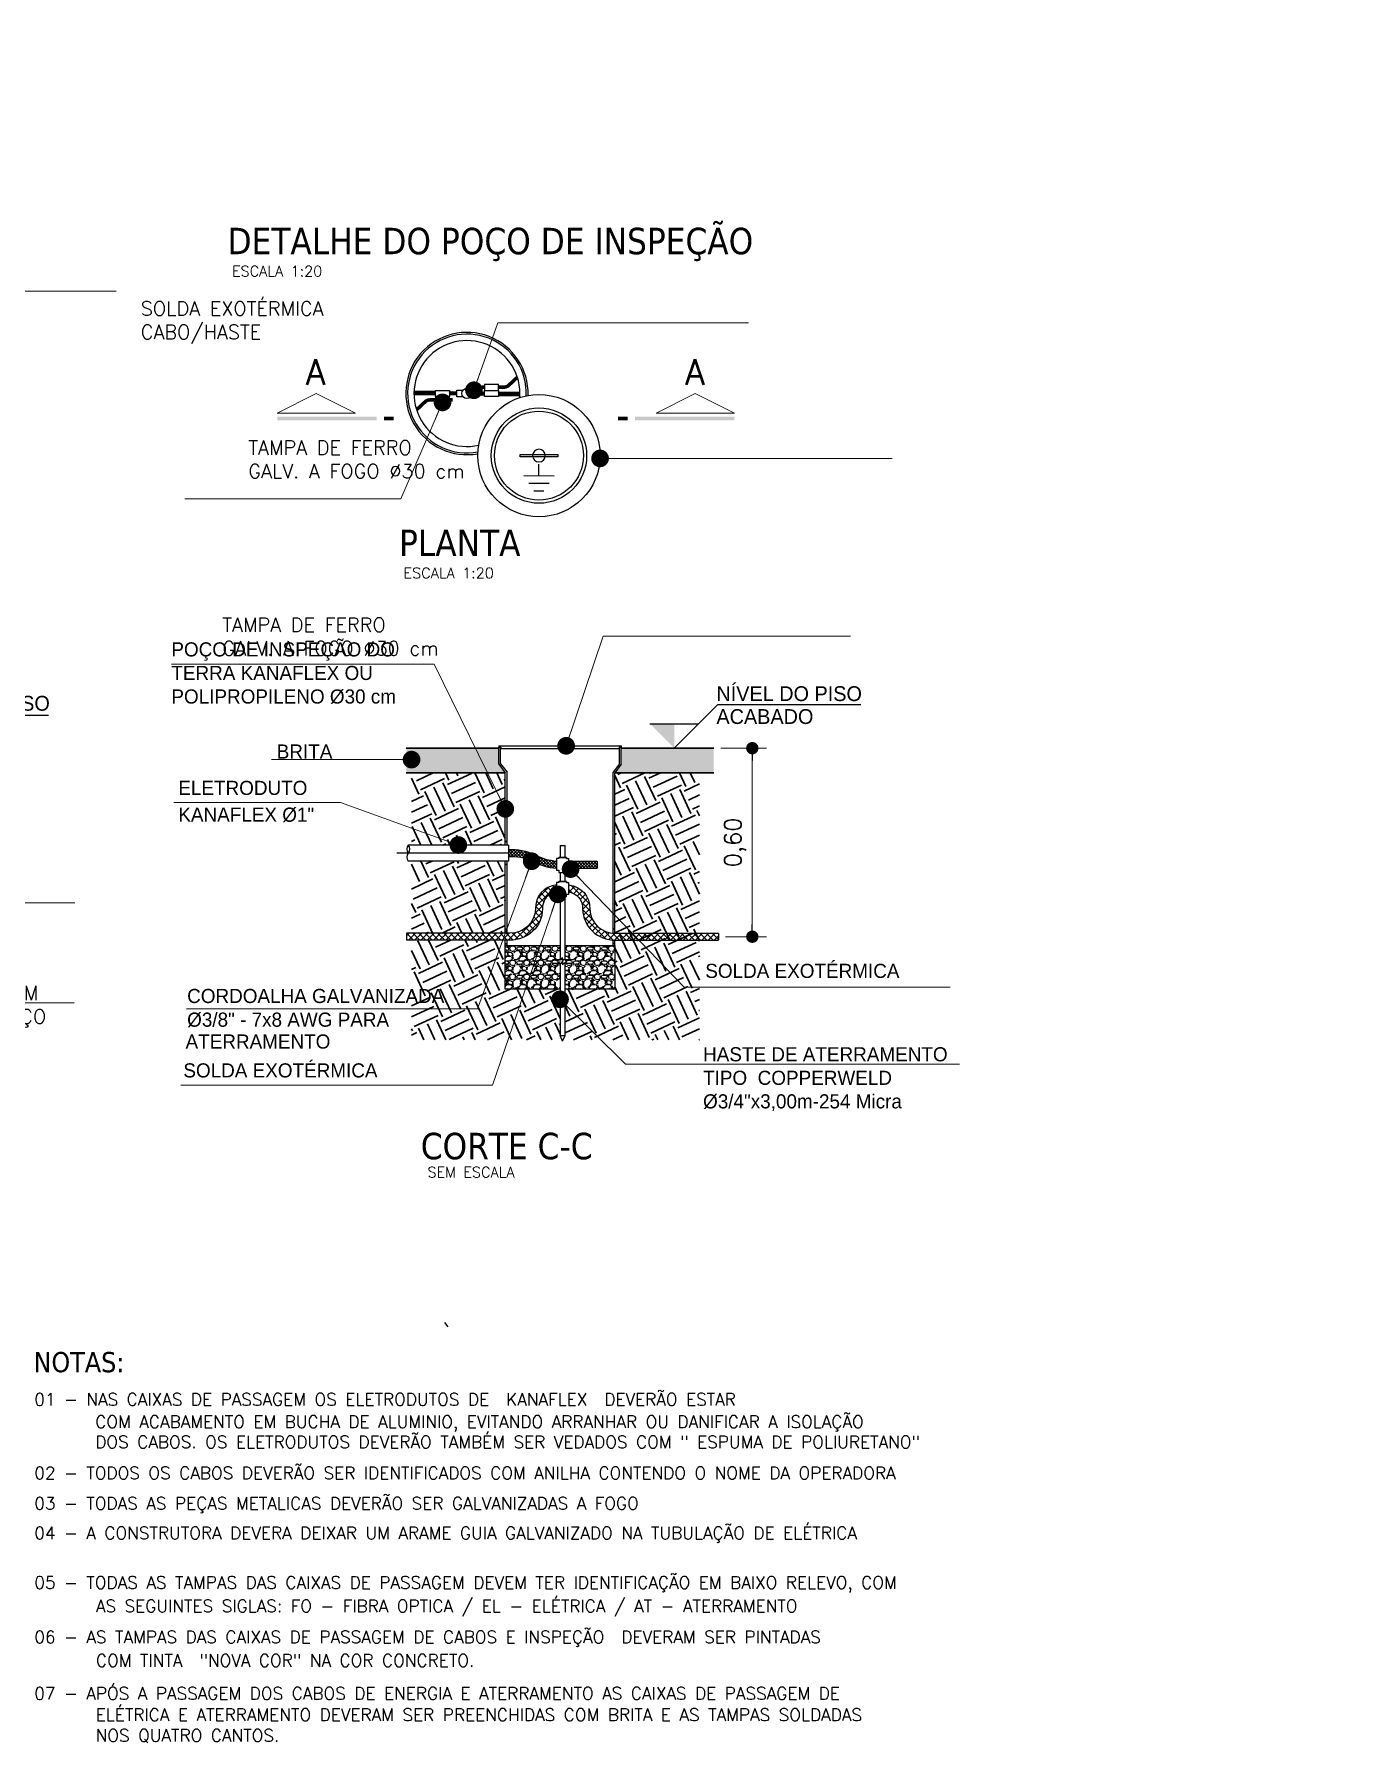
# Model space of a CAD drawing. Header units: inches. Extents: x -7660 to 802, y -193 to 3.
# Drawn here: x 583 to 598.65, y -150.35 to -129.88 of the extents above; entities that cross this region are included whole.
import ezdxf
from ezdxf.enums import TextEntityAlignment as Align

# ---------------------------------------------------------------- set-up
doc = ezdxf.new("R2010")
doc.units = ezdxf.units.IN
doc.header["$MEASUREMENT"] = 0
doc.linetypes.add('DASHDOT', pattern=[1, 0.5, -0.25, 0, -0.25])
for name, color, linetype in [('0-PENA01', 1, 'Continuous'), ('0-PENA06', 6, 'Continuous'), ('_A INSTALAR', 10, 'Continuous'), ('_NEXTEL-TEXTOS', 8, 'Continuous'), ('Aterramento', 104, 'Continuous'), ('Civil_Titulo', 7, 'Continuous'), ('COTAS', 8, 'Continuous'), ('CSS A INSTALAR', 86, 'DASHDOT'), ('CSS-PENA-03_INSTALAR', 2, 'Continuous'), ('CSS-PENA-08_INSTALAR', 8, 'Continuous'), ('indicação', 7, 'Continuous'), ('NOTAS', 3, 'Continuous'), ('TEXTO', 7, 'Continuous')]:
    doc.layers.add(name, color=color, linetype=linetype)
doc.layers.add('existente', color=8, linetype='Continuous', lineweight=0)
doc.styles.add('KBBR', font='KBBR.SHX')
doc.styles.add('ROMANS', font='romans.shx', dxfattribs={"height": 10})
doc.styles.add('ROMANSPAR', font='romans.shx')
doc.styles.get("Standard").update_dxf_attribs({"font": 'arial.ttf'})
doc.styles.add('tahoma', font='tahoma.ttf')
doc.dimstyles.new('1-100$7', dxfattribs={"dimscale": 100, "dimtxt": 1.5, "dimasz": 2, "dimexe": 1, "dimexo": 1, "dimgap": 0.75, "dimtad": 1, "dimlfac": 0.001, "dimzin": 1, "dimdsep": 46, "dimtxsty": 'ROMANS', "dimblk": 'OBLIQUE', "dimcen": 0, "dimdle": 1, "dimclre": 9, "dimadec": 0, "dimazin": 0, "dimtfac": 1, "dimtix": 1, "dimtmove": 0, "dimatfit": 2, "dimldrblk": 'OBLIQUE', "dimfxl": 1, "dimarcsym": 0})
doc.dimstyles.new('STANDARD$0', dxfattribs={"dimtxt": 0.15, "dimasz": 0.25, "dimexe": 0.2, "dimexo": 0.4, "dimgap": 0.08, "dimtad": 1, "dimdsep": 46, "dimtxsty": 'ROMANS', "dimblk": 'OBLIQUE', "dimcen": 2.5, "dimclrd": 1, "dimclre": 1, "dimclrt": 2, "dimadec": 0, "dimazin": 0, "dimtfac": 1, "dimtmove": 2, "dimatfit": 3, "dimldrblk": 'OBLIQUE', "dimfxl": 1, "dimtolj": 1, "dimtzin": 0, "dimarcsym": 0})
doc.dimstyles.new('VERMELHA', dxfattribs={"dimtxt": 0.15, "dimasz": 0.09, "dimexe": 0.18, "dimexo": 0.18, "dimgap": 0.18, "dimtad": 1, "dimdec": 3, "dimzin": 1, "dimdsep": 46, "dimtxsty": 'Standard', "dimblk1": 'DOT', "dimblk2": 'DOT', "dimsah": 1, "dimcen": 2.5, "dimclrd": 1, "dimclre": 1, "dimclrt": 256, "dimadec": 0, "dimazin": 0, "dimtfac": 1, "dimtdec": 3, "dimtmove": 0, "dimatfit": 3, "dimldrblk": 'DOT', "dimfxl": 1, "dimtolj": 1, "dimtzin": 1, "dimarcsym": 0})
pattern_1 = [(45, (-40706.95747698601, -20862.22114845421), (-0.001767766952966369, 0.001767766952966369), [])]

# ---------------------------------------------------------------- blocks, each defined once
blk = doc.blocks.new('_Dot')
at = {"layer": '0-PENA01', "color": 0, "lineweight": -2}
blk.add_line((-0.5, 0), (-1, 0), dxfattribs=at)
at = {"layer": '0-PENA01', "color": 0, "const_width": 0.5}
blk.add_lwpolyline([(-0.25, 0, 1), (0.25, 0, 1)], format="xyb", close=True, dxfattribs=at)
blk = doc.blocks.new('DOT')
at = {"layer": 'COTAS', "color": 0, "linetype": 'ByBlock'}
blk.add_line((-0.5, 0), (-1, 0), dxfattribs=at)
at = {"layer": 'COTAS', "color": 0, "linetype": 'ByBlock', "const_width": 0.5}
blk.add_lwpolyline([(-0.25, 0, 1), (0.25, 0, 1)], format="xyb", close=True, dxfattribs=at)
blk = doc.blocks.new('*D190')
at = {"layer": 'existente', "color": 8, "lineweight": -2, "transparency": 16777216}
for p, q in [((1.766818937092031, 2.401550789469185), (1.895954425751408, 2.401550789469185)), ((1.855954425751408, 2.366550789469184), (1.855954425751408, 1.90271394148309)), ((1.780410252529256, 1.86771394148309), (1.895954425751408, 1.86771394148309))]:
    blk.add_line(p, q, dxfattribs=at)
at = {"layer": 'existente', "color": 8, "lineweight": -2, "transparency": 16777216, "xscale": 0.035, "yscale": 0.035, "zscale": 0.035}
for p, rotation in [((1.855954425751408, 2.401550789469185), 90), ((1.855954425751408, 1.86771394148309), 270)]:
    blk.add_blockref('DOT', p, dxfattribs=dict(at, rotation=rotation))
at = {"layer": 'existente', "color": 7, "transparency": 16777216, "insert": (1.807978235275218, 2.134632365476136), "char_height": 0.047, "attachment_point": 5, "rotation": 90, "style": 'ROMANS'}
blk.add_mtext('\\A1;0,60', dxfattribs=at)
blk = doc.blocks.new('A$C45A11E41')
for p, q in [((0.004450922009709757, -6.308781369923963), (0.001927073004480917, -2.731455150846159)), ((4.774219217295467, -6.3054162394983), (-4.76531736850302, -6.312146500946255)), ((3.185979015826888, -8.691422096497263), (-3.173712038995291, -8.695908937457716)), ((1.597738816737547, -11.07742795348167), (-1.582106709480286, -11.07967137337255))]:
    blk.add_line(p, q)
blk.add_lwpolyline([(-5.961929938792309, -0.4016871047060704), (5.962490792277094, -0.3932742774486542), (5.961929936405795, 0.4016871046987944), (-5.962490794663609, 0.3932742774486542)], close=True)
blk.add_circle((0, 0), 1.987403950095177)
blk = doc.blocks.new('caixasddeps')
at = {"linetype": 'ByBlock'}
h = blk.add_hatch(dxfattribs=at)
h.set_pattern_fill('GRAVEL', color=8, scale=0.04)
h.set_pattern_definition([(228.012787504, (-40736.89573190457, -20862.42958394883), (-0.3200000000000025, -0.3600000000000002), [0.005381439999999999, -0.532763521882948]), (184.969740728, (-40736.89933190457, -20862.43358394883), (0.479999999999999, 0.0400000000000014), [0.00923472, -0.9142369904491998]), (132.510447078, (-40736.90853190456, -20862.43438394883), (0.4000000000000047, -0.4399999999999946), [0.006511520000000001, -0.644641303843988]), (267.273689006, (-40736.92413190457, -20862.44438394883), (0.04000000000000097, 0.8000000000000007), [0.008409519999999941, -0.8325423216651563]), (292.833654178, (-40736.92453190457, -20862.45278394883), (-0.1999999999999995, 0.4800000000000011), [0.008246199999999941, -0.8163749251235283]), (357.273689006, (-40736.92133190457, -20862.46038394883), (-0.8000000000000007, 0.04000000000000102), [0.008409519999999941, -0.8325423216651563]), (37.6942404667, (-40736.91293190457, -20862.46078394883), (-0.5199999999999999, -0.399999999999999), [0.01112116, -1.10099394195664]), (72.2553283749, (-40736.90413190456, -20862.45398394883), (0.2800000000000011, 0.8800000000000001), [0.01049951999999994, -1.039452859872528]), (121.429565615, (-40736.90093190457, -20862.44398394883), (-0.3200000000000008, 0.5199999999999995), [0.008438, -0.8353629243891599]), (175.236358309, (-40736.90533190456, -20862.43678394883), (0.4399999999999994, -0.04000000000000152), [0.009633280000000001, -0.472030503151692]), (222.397437798, (-40736.91493190457, -20862.43598394883), (-0.4799999999999985, -0.4399999999999989), [0.01245792, -1.233335000191796]), (138.814074834, (-40736.88453190456, -20862.44478394883), (-0.2800000000000013, 0.24), [0.00425203999999997, -0.4209537925093861]), (171.46923439, (-40736.88773190456, -20862.44198394883), (0.5199999999999999, -0.07999999999999981), [0.00808948, -0.80086045664628]), (225, (-40736.89573190457, -20862.44078394883), (-4.440892098500626e-18, -0.03999999999999732), [0.00565684, -0.050911702494924]), (203.198590514, (-40736.89853190457, -20862.43598394883), (0.1999999999999996, 0.07999999999999902), [0.00304632, -0.301584604234556]), (291.801409486, (-40736.90133190456, -20862.43718394883), (-0.03999999999998736, 0.1200000000000041), [0.004308119999999999, -0.21109847228538]), (30.96375653209999, (-40736.89973190457, -20862.44118394883), (0.1200000000000021, 0.07999999999999918), [0.00699716, -0.2262409157938119]), (161.565051177, (-40736.89373190457, -20862.43758394883), (0.08000000000000046, -0.03999999999999907), [0.005059639999999971, -0.1214314664067355]), (16.389540334, (-40736.92453190457, -20862.43718394883), (0.3999999999999986, 0.1200000000000018), [0.007088, -0.701713805866776]), (70.3461759419, (-40736.91773190456, -20862.43518394883), (-0.1600000000000488, -0.4400000000001358), [0.00594644, -0.58869630989276]), (293.198590514, (-40736.89373190457, -20862.42958394883), (-0.07999999999999882, 0.1999999999999997), [0.0060926, -0.298538324234556]), (343.610459666, (-40736.89133190457, -20862.43518394883), (-0.3999999999999986, 0.1200000000000017), [0.00708799999999997, -0.7017138058667561]), (339.44395478, (-40736.92453190457, -20862.46198394883), (-0.2000000000000015, 0.08000000000000097), [0.006835199999999971, -0.3349249498126981]), (294.775140569, (-40736.91813190457, -20862.46438394883), (-0.2000000000000002, 0.4400000000000001), [0.00572712, -0.56698572253104]), (66.8014094864, (-40736.89333190457, -20862.46958394883), (0.07999999999999925, 0.1999999999999988), [0.0060926, -0.298538324234556]), (17.3540246363, (-40736.89093190456, -20862.46398394883), (-0.5199999999999991, -0.1599999999999985), [0.00670524, -0.6638169445696]), (69.44395478040002, (-40736.91293190457, -20862.46958394883), (-0.08000000000000028, -0.1999999999999982), [0.003417599999999985, -0.3383425498126981]), (101.309932474, (-40736.89573190457, -20862.46958394883), (-0.03999999999999855, 0.1600000000000005), [0.0020396, -0.201921180543712]), (165.963756532, (-40736.89613190456, -20862.46758394883), (0.1199999999999983, -0.04000000000000006), [0.0082462, -0.156678025024708]), (186.009005957, (-40736.90413190456, -20862.46558394883), (0.4000000000000019, 0.03999999999999933), [0.007642, -0.7565569269817121]), (303.690067526, (-40736.89973190457, -20862.44478394883), (-0.03999999999999949, 0.07999999999999943), [0.00576887999999997, -0.1384531710185591]), (353.157226587, (-40736.89653190457, -20862.44958394883), (0.6800000000000006, -0.08000000000000211), [0.01007176, -0.9971025049611321]), (60.9453959009, (-40736.88653190457, -20862.45078394883), (-0.159999999999999, -0.2799999999999991), [0.00411824, -0.40770696563948]), (90, (-40736.88453190456, -20862.44718394883), (-0.03999999999999999, 0.04), [0.0024, -0.0376]), (120.256437164, (-40736.90493190457, -20862.46438394883), (0.1600000000000004, -0.2800000000000003), [0.00555696, -0.550140799577992]), (48.01278750420001, (-40736.90773190457, -20862.45958394883), (0.32, 0.359999999999999), [0.01076288, -0.5273820818829479]), (0, (-40736.90053190457, -20862.45158394883), (0.04, 0.04), [0.0104, -0.0296]), (325.3048464690001, (-40736.89013190457, -20862.45158394883), (0.4000000000000056, -0.279999999999993), [0.00632455999999997, -0.6261309720336762]), (254.054604099, (-40736.88493190457, -20862.45518394883), (-0.04000000000000151, -0.1600000000000002), [0.005824080000000001, -0.28538031557122]), (207.645975364, (-40736.88653190457, -20862.46078394883), (-0.759999999999998, -0.4000000000000019), [0.0094826, -0.9387789672903759]), (175.42607874, (-40736.89493190456, -20862.46518394883), (-0.5199999999999981, 0.04000000000000006), [0.01003196, -0.993162936318756])])
h.paths.add_polyline_path([(1.484689689619699, 2.401550789469184), (1.484689689619699, 2.356042213952605), (1.466518920598901, 2.332193254758749), (1.74681893709203, 2.331550789469475), (1.74681893709203, 2.401550789469184)])
h.paths.add_polyline_path([(0.8762189041081001, 2.401550789469184), (1.138348151580431, 2.401550789469184), (1.138348151580431, 2.356042213952605), (1.156518920601229, 2.332193254766025), (0.8762189041081001, 2.331550789469475)])
at = {"linetype": 'ByBlock', "lineweight": 30}
h = blk.add_hatch(dxfattribs=at)
h.set_pattern_fill('EARTH', color=8, scale=0.3, angle=25)
h.set_pattern_definition([(25.00000000000001, (-43087.00211486456, -9433.234577692609), (0.03627671439719628, 0.0996694536583012), [0.075, -0.075]), (25.00000000000001, (-43087.01400100318, -9433.209087786097), (0.03627671439719628, 0.0996694536583012), [0.075, -0.075]), (25.00000000000001, (-43087.02588714178, -9433.183597879588), (0.03627671439719628, 0.0996694536583012), [0.075, -0.075]), (115, (-43087.02135255248, -9433.17113919788), (-0.0996694536583012, 0.03627671439719628), [0.075, -0.075]), (115, (-43086.99586264598, -9433.15925305927), (-0.0996694536583012, 0.03627671439719628), [0.075, -0.075]), (115, (-43086.97037273947, -9433.147366920657), (-0.0996694536583012, 0.03627671439719628), [0.075, -0.075])])
h.paths.add_polyline_path([(1.706001643899071, 2.331550789469475), (1.466518920598901, 2.331550789469475), (1.466518920598901, 1.877918980706454), (1.706001643899071, 1.877918980706454)])
h.paths.add_polyline_path([(1.311518920607341, 1.719553982442449), (1.156518920593953, 1.719553982442449), (1.156518920593953, 1.842369732574298), (1.156518920593953, 1.857918980702379), (0.8906556622459902, 1.857918980702379), (0.8906556622459902, 1.575675426644011), (1.316935600741999, 1.575675426644011), (1.311518920607341, 1.587816951043351)])
h.paths.add_polyline_path([(1.156518920593953, 2.081930039134022), (0.8906556622459902, 2.081930039134022), (0.8906556622459902, 1.877918980706454), (1.156518920593953, 1.877918980706454)])
h.paths.add_polyline_path([(1.156518920601229, 2.331550789469475), (0.8906556622459902, 2.331550789469475), (0.8906556622459902, 2.1272766629736), (1.156518920608505, 2.1272766629736)])
h.paths.add_polyline_path([(0.2403654487934546, 1.584203925023758), (1.084174972595065, 1.584203925023758), (1.084174972595065, 1.675632496455364), (0.2403654487934546, 1.675632496455364)], flags=9)
h.paths.add_polyline_path([(0.2456035440263804, 1.669878560413053), (1.065603544033365, 1.669878560413053), (1.065603544033365, 1.729878560410725), (0.2456035440263804, 1.729878560410725)], flags=9)
edge = h.paths.add_edge_path()
edge.add_line((1.466518920606177, 1.877894764085795), (1.466518920598901, 1.719553982442449))
edge.add_line((1.466518920598901, 1.719553982442449), (1.325918920600088, 1.719553982442449))
edge.add_line((1.325918920600088, 1.719553982442449), (1.325918920600088, 1.587816951050627))
edge.add_line((1.325918920600088, 1.587816951043351), (1.320502240458154, 1.575675426640373))
edge.add_line((1.320502240458154, 1.575675426644011), (1.706001643899071, 1.575675426644011))
edge.add_line((1.706001643899071, 1.575675426644011), (1.706001643899071, 1.877918980706454))
edge.add_line((1.706001643899071, 1.877918980706454), (1.467971503909212, 1.877918980706454))
edge.add_arc((1.466066643224622, 1.948600872314273), 0.07070755473074618, 270.3664921229672, 271.5437343888152, ccw=False)
at = {"linetype": 'ByBlock'}
h = blk.add_hatch(dxfattribs=at)
h.set_pattern_fill('GRAVEL', color=8, scale=0.04)
h.set_pattern_definition([(228.012787504, (-40737.89944382812, -20862.4175976521), (-0.3200000000000025, -0.3600000000000002), [0.005381439999999999, -0.532763521882948]), (184.969740728, (-40737.90304382812, -20862.4215976521), (0.479999999999999, 0.0400000000000014), [0.00923472, -0.9142369904491998]), (132.510447078, (-40737.91224382811, -20862.42239765211), (0.4000000000000047, -0.4399999999999946), [0.006511520000000001, -0.644641303843988]), (267.273689006, (-40737.92784382812, -20862.4323976521), (0.04000000000000097, 0.8000000000000007), [0.00840951999999993, -0.8325423216651556]), (292.833654178, (-40737.92824382812, -20862.4407976521), (-0.1999999999999995, 0.4800000000000011), [0.008246199999999931, -0.8163749251235276]), (357.273689006, (-40737.92504382812, -20862.4483976521), (-0.8000000000000007, 0.04000000000000102), [0.00840951999999993, -0.8325423216651556]), (37.6942404667, (-40737.91664382812, -20862.4487976521), (-0.5199999999999999, -0.399999999999999), [0.01112116, -1.10099394195664]), (72.2553283749, (-40737.90784382811, -20862.44199765211), (0.2800000000000011, 0.8800000000000001), [0.01049951999999993, -1.039452859872527]), (121.429565615, (-40737.90464382811, -20862.4319976521), (-0.3200000000000008, 0.5199999999999995), [0.008438, -0.8353629243891599]), (175.236358309, (-40737.90904382811, -20862.4247976521), (0.4399999999999994, -0.04000000000000152), [0.009633280000000001, -0.472030503151692]), (222.397437798, (-40737.91864382812, -20862.4239976521), (-0.4799999999999985, -0.4399999999999989), [0.01245792, -1.233335000191796]), (138.814074834, (-40737.88824382811, -20862.43279765211), (-0.2800000000000013, 0.24), [0.004252039999999965, -0.4209537925093857]), (171.46923439, (-40737.89144382811, -20862.4299976521), (0.5199999999999999, -0.07999999999999981), [0.00808948, -0.80086045664628]), (225, (-40737.89944382812, -20862.4287976521), (-4.440892098500626e-18, -0.03999999999999732), [0.00565684, -0.050911702494924]), (203.198590514, (-40737.90224382812, -20862.4239976521), (0.1999999999999996, 0.07999999999999902), [0.00304632, -0.301584604234556]), (291.801409486, (-40737.90504382811, -20862.4251976521), (-0.03999999999998736, 0.1200000000000041), [0.004308119999999999, -0.21109847228538]), (30.96375653209999, (-40737.90344382812, -20862.4291976521), (0.1200000000000021, 0.07999999999999918), [0.00699716, -0.2262409157938119]), (161.565051177, (-40737.89744382811, -20862.42559765211), (0.08000000000000046, -0.03999999999999907), [0.005059639999999966, -0.1214314664067354]), (16.389540334, (-40737.92824382812, -20862.4251976521), (0.3999999999999986, 0.1200000000000018), [0.007088, -0.701713805866776]), (70.3461759419, (-40737.92144382811, -20862.4231976521), (-0.1600000000000488, -0.4400000000001358), [0.00594644, -0.58869630989276]), (293.198590514, (-40737.89744382811, -20862.4175976521), (-0.07999999999999882, 0.1999999999999997), [0.0060926, -0.298538324234556]), (343.610459666, (-40737.89504382812, -20862.4231976521), (-0.3999999999999986, 0.1200000000000017), [0.007087999999999965, -0.7017138058667555]), (339.44395478, (-40737.92824382812, -20862.4499976521), (-0.2000000000000015, 0.08000000000000097), [0.006835199999999966, -0.3349249498126978]), (294.775140569, (-40737.92184382812, -20862.4523976521), (-0.2000000000000002, 0.4400000000000001), [0.00572712, -0.56698572253104]), (66.8014094864, (-40737.89704382812, -20862.4575976521), (0.07999999999999925, 0.1999999999999988), [0.0060926, -0.298538324234556]), (17.3540246363, (-40737.89464382811, -20862.4519976521), (-0.5199999999999991, -0.1599999999999985), [0.00670524, -0.6638169445696]), (69.44395478040002, (-40737.91664382812, -20862.4575976521), (-0.08000000000000028, -0.1999999999999982), [0.003417599999999983, -0.3383425498126978]), (101.309932474, (-40737.89944382812, -20862.4575976521), (-0.03999999999999855, 0.1600000000000005), [0.0020396, -0.201921180543712]), (165.963756532, (-40737.89984382811, -20862.4555976521), (0.1199999999999983, -0.04000000000000006), [0.0082462, -0.156678025024708]), (186.009005957, (-40737.90784382811, -20862.4535976521), (0.4000000000000019, 0.03999999999999933), [0.007642, -0.7565569269817121]), (303.690067526, (-40737.90344382812, -20862.43279765211), (-0.03999999999999949, 0.07999999999999943), [0.005768879999999965, -0.1384531710185589]), (353.157226587, (-40737.90024382812, -20862.4375976521), (0.6800000000000006, -0.08000000000000211), [0.01007176, -0.9971025049611321]), (60.9453959009, (-40737.89024382811, -20862.4387976521), (-0.159999999999999, -0.2799999999999991), [0.00411824, -0.40770696563948]), (90, (-40737.88824382811, -20862.4351976521), (-0.03999999999999999, 0.04), [0.0024, -0.0376]), (120.256437164, (-40737.90864382812, -20862.4523976521), (0.1600000000000004, -0.2800000000000003), [0.00555696, -0.550140799577992]), (48.01278750420001, (-40737.91144382812, -20862.4475976521), (0.32, 0.359999999999999), [0.01076288, -0.5273820818829479]), (0, (-40737.90424382812, -20862.4395976521), (0.04, 0.04), [0.0104, -0.0296]), (325.3048464690001, (-40737.89384382812, -20862.4395976521), (0.4000000000000056, -0.279999999999993), [0.006324559999999965, -0.6261309720336755]), (254.054604099, (-40737.88864382812, -20862.4431976521), (-0.04000000000000151, -0.1600000000000002), [0.005824080000000001, -0.28538031557122]), (207.645975364, (-40737.89024382811, -20862.4487976521), (-0.759999999999998, -0.4000000000000019), [0.0094826, -0.9387789672903759]), (175.42607874, (-40737.89864382811, -20862.4531976521), (-0.5199999999999981, 0.04000000000000006), [0.01003196, -0.993162936318756])])
h.paths.add_polyline_path([(1.311518920614617, 1.719553982442449), (1.311518920607341, 1.842002803354262), (1.156518920586677, 1.842002803354262), (1.156518920593953, 1.719553982442449)])
h.paths.add_polyline_path([(1.325918920607364, 1.842002803354262), (1.325918920600088, 1.719553982442449), (1.466518920591625, 1.719553982442449), (1.466518920606177, 1.842002803354262)])
at = {"layer": '_A INSTALAR', "linetype": 'ByBlock'}
h = blk.add_hatch(dxfattribs=at)
h.set_pattern_fill('ANSI31', color=119, scale=0.02)
h.set_pattern_definition(pattern_1)
h.paths.add_polyline_path([(0.9982615202607121, 3.402201436914766), (1.019319574974361, 3.402186580195121), (1.019325810586452, 3.411025003060786), (0.9982615202607121, 3.411547437088302)])
h.paths.add_polyline_path([(0.8979871306073619, 3.40227218174914), (0.958983089090907, 3.402229148337938), (0.958983089090907, 3.412245666735544), (0.898072912787029, 3.412288639625331, 0.01669936428876378)])
h = blk.add_hatch(dxfattribs=at)
h.set_pattern_fill('ANSI31', color=119, scale=0.02)
h.set_pattern_definition(pattern_1)
h.paths.add_polyline_path([(1.097620253640343, 3.40044567404766), (1.097620253640343, 3.409791674221196), (1.076562198926695, 3.409806530940841), (1.076555963314604, 3.400968108075176)])
h.paths.add_polyline_path([(1.197808861114027, 3.399704471510631, 0.01669936428876378), (1.197894643293694, 3.409720929386822), (1.136898684810149, 3.409763962798024), (1.136898684810149, 3.399747444393142)])
at = {"layer": '_A INSTALAR', "ltscale": 2, "true_color": 0x136734}
h = blk.add_hatch(dxfattribs=at)
h.set_pattern_fill('ANSI37', color=116, scale=0.05)
h.set_pattern_definition([(45, (-43087.00211486456, -9433.234577692609), (-0.004419417382415922, 0.004419417382415923), []), (135, (-43087.00211486456, -9433.234577692609), (-0.004419417382415923, -0.004419417382415922), [])])
edge = h.paths.add_edge_path()
edge.add_line((1.301915540447226, 2.061999288216612), (1.301915540447226, 2.072529827342805))
edge.add_line((1.301915540447226, 2.072529827342805), (1.301915540447226, 2.08204782316534))
edge.add_arc((1.313868012453895, 2.243776620754943), 0.1621698663686501, 243.03980421896648, 265.77327308344087, ccw=False)
edge.add_arc((1.174712726999132, 1.9701993121962), 0.1447645520853921, 63.0398042141689, 93.73923214521115)
edge.add_line((1.165271820464113, 2.114655689085339), (1.165271820464113, 2.094606155824295))
edge.add_arc((1.174712727006408, 1.9701993121962), 0.1247645520885055, 63.039804216798814, 94.33970738944379, ccw=False)
edge.add_arc((1.313868012453895, 2.243776620689459), 0.1821698663019613, 243.039804208822, 266.2380248744819)
h.paths.add_polyline_path([(1.416487106325803, 2.061675105436734), (1.416487106325803, 2.081675105433533), (1.335522300767479, 2.081675105433533), (1.335522300767479, 2.072529827342805), (1.335522300767479, 2.061675105436734)])
h = blk.add_hatch(dxfattribs=at)
h.set_pattern_fill('ANSI37', color=116, scale=0.1)
h.set_pattern_definition([(45, (-43087.00211486456, -9433.234577692609), (-0.008838834764831844, 0.008838834764831846), []), (135, (-43087.00211486456, -9433.234577692609), (-0.008838834764831846, -0.008838834764831844), [])])
h.paths.add_polyline_path([(1.301915540447226, 1.994256747228064), (1.301915540447226, 2.014338285367558, 0.4088472347763172), (1.242031374145881, 1.946012861193594, -0.411385121066016), (1.169466337305494, 1.877918980706454), (0.8770275886854506, 1.877918980706454), (0.8770275886854506, 1.857918980702379), (1.169213648681762, 1.857918980702379, 0.4139305954198578), (1.26205096263584, 1.946355706608301, -0.404209543650291)])
h.paths.add_polyline_path([(1.395406467068824, 1.946012861193594, 0.4088472347763172), (1.335522300767479, 2.014338285367558), (1.335522300767479, 1.994256747228064, -0.4042095436502882), (1.375386878578865, 1.946355706608301, 0.4139305954198564), (1.468224192532944, 1.857918980702379), (1.760410252529255, 1.857918980702379), (1.760410252529255, 1.877918980706454), (1.467971503909212, 1.877918980706454, -0.4113851210660158)])
at = {"color": 1, "linetype": 'ByBlock'}
blk.add_line((0.9036452202126384, 3.365023874870531), (0.9071207011584193, 3.354327655095403), dxfattribs=at)
at = {"color": 6, "linetype": 'ByBlock', "lineweight": 30}
for p, q in [((1.138348151580431, 2.401550789469184), (0.8762189041081001, 2.401550789469184)), ((1.484689689619699, 2.401550789469184), (1.74681893709203, 2.401550789469184)), ((1.156518920601229, 2.331550789469475), (0.8762189041081001, 2.331550789469475)), ((1.466518920598901, 2.331550789469475), (1.74681893709203, 2.331550789469475))]:
    blk.add_line(p, q, dxfattribs=at)
at = {"color": 1, "ltscale": 0.8}
for p, q in [((1.138348151580431, 2.40830452431328), (1.138348151573155, 2.404603351056721)), ((1.138348151580431, 2.40830452431328), (1.484689689619699, 2.40830452431328)), ((1.138348151580431, 2.356042213952605), (1.138348151580431, 2.404603351056721)), ((1.138348151580431, 2.404603351056721), (1.143348151570535, 2.404603351056721)), ((1.138348151573155, 2.404603351056721), (1.143844974780222, 2.404603351056721)), ((1.143348151577811, 2.357729960556753), (1.143348151570535, 2.404603351056721)), ((1.143844974780222, 2.404603351056721), (1.143844974787498, 2.400402974028111)), ((1.143844974780222, 2.400402974035387), (1.479192866405356, 2.400402974035387)), ((1.484689689626975, 2.404603351056721), (1.479192866419908, 2.404603351056721)), ((1.479192866419908, 2.404603351056721), (1.479192866412632, 2.400402974028111)), ((1.484689689619699, 2.404603351056721), (1.479689689629595, 2.404603351056721)), ((1.479689689622319, 2.357729960556753), (1.479689689629595, 2.404603351056721)), ((1.484689689619699, 2.40830452431328), (1.484689689626975, 2.404603351056721)), ((1.484689689619699, 2.356042213952605), (1.484689689619699, 2.404603351056721)), ((1.138348151580431, 2.356042213952605), (1.156518920601229, 2.332193254758749)), ((1.143348151577811, 2.357729960556753), (1.161518920591334, 2.333881001450209)), ((1.156518920608505, 2.1272766629736), (1.156518920601229, 2.332193254758749)), ((1.16151892059861, 2.1272766629736), (1.161518920591334, 2.333881001450209)), ((1.479689689622319, 2.357729960556753), (1.461518920739763, 2.333881001617556)), ((1.461518920608796, 1.87803971788162), (1.461518920739763, 2.333881001617556)), ((1.484689689619699, 2.356042213952605), (1.466518920598901, 2.332193254758749)), ((1.466518920598901, 1.877894764085795), (1.466518920598901, 2.332193254758749)), ((1.466518920598901, 1.877894764085795), (1.466518920598901, 2.332193254758749)), ((1.156518920593953, 1.877918980706454), (1.156518920593953, 2.081930039134022)), ((1.156518920593953, 1.877918980706454), (1.156518920593953, 2.081930039134022)), ((1.161518920584058, 1.877918980706454), (1.16151892052585, 2.081930039134022)), ((1.156518920593953, 1.842369732574298), (1.156518920593953, 1.857918980702379)), ((1.156518920593953, 1.842369732574298), (1.156518920593953, 1.855380490011157)), ((1.161518920605886, 1.842369732574298), (1.161518920591334, 1.857918980702379)), ((1.461518920586968, 1.843012197863573), (1.46151892060152, 1.858007391838328)), ((1.466518920598901, 1.843012197863573), (1.466518920598901, 1.857894445140118))]:
    blk.add_line(p, q, dxfattribs=at)
at = {"color": 4}
for p, q in [((1.311518920607341, 1.587816951043351), (1.325918920600088, 1.587816951043351)), ((1.318718920600077, 1.571678103373415), (1.311518920607341, 1.587816951043351)), ((1.318718920600077, 1.571678103373415), (1.325918920600088, 1.587816951043351))]:
    blk.add_line(p, q, dxfattribs=at)
at = {"color": 4, "ltscale": 0.8}
blk.add_line((0.9944347820710391, 0.7626798172641429), (0.9857045149401529, 0.7749482863073354), dxfattribs=at)
at = {"color": 4}
for points in [[(1.311518920607341, 1.981709312840394), (1.311518920607341, 1.803529680979409)], [(1.325918920600088, 1.803529680979409), (1.325918920600088, 1.981709312840394)], [(1.311518920607341, 1.792759980871779), (1.311518920607341, 1.587816951043351)], [(1.325918920600088, 1.587816951043351), (1.325918920600088, 1.792759980871779)]]:
    blk.add_lwpolyline(points, dxfattribs=at)
at = {"color": 4, "ltscale": 0.8}
blk.add_circle((1.047940886950528, 3.405996555567981), 0.01430930844068527, dxfattribs=at)
at = {"color": 1, "ltscale": 0.8}
for radius in [0.1731707690196345, 0.135, 0.126]:
    blk.add_circle((1.251846925042628, 3.230140231757105), radius, dxfattribs=at)
for radius, start, end in [(0.1731707690196345, 358.1963655311792, 280.2521663869687), (0.1681707690295298, 357.8057446704432, 280.6427872481456), (0.1500000000087311, 355.6286655232549, 282.8198663946434)]:
    blk.add_arc((1.047940886950528, 3.405996555567981), radius, start, end, dxfattribs=at)
at = {"layer": '0-PENA06', "color": 1, "linetype": 'ByBlock', "lineweight": 30}
for p, q in [((1.156518920593953, 2.137297060933633), (1.16151892059861, 2.137297060933633)), ((1.156518920593953, 2.071909641166712), (1.16151892059861, 2.071909641166712)), ((1.156518920593953, 1.888905794698076), (1.16151892059861, 1.888905794698076)), ((1.466518920598901, 1.88954825998735), (1.461518920594244, 1.88954825998735)), ((1.156518920593953, 1.847564571322437), (1.16151892059861, 1.847564571322437)), ((1.466518920598901, 1.848207036618987), (1.461518920594244, 1.848207036618987))]:
    blk.add_line(p, q, dxfattribs=at)
at = {"layer": '_A INSTALAR', "color": 7, "linetype": 'ByBlock'}
for p, q in [((1.634862339553365, 2.401550789469184), (1.758359659419511, 2.525048109320778)), ((1.758359659426787, 2.525048109328054), (2.163017112623493, 2.525048109328054)), ((-0.73347261393792, 2.494958519120701), (-0.1365678408765234, 2.494958519120701)), ((1.56611233955482, 2.470300789467728), (1.703612339559186, 2.470300789467728))]:
    blk.add_line(p, q, dxfattribs=at)
at = {"layer": '_A INSTALAR', "color": 8, "ltscale": 2}
blk.add_line((1.165271820464113, 2.104632767044677), (0.8496079542965163, 2.104632767044677), dxfattribs=at)
at = {"layer": '_A INSTALAR', "ltscale": 2}
for p, q in [((1.156518920593953, 1.842369732574298), (1.311518920607341, 1.842369732574298)), ((1.325918920600088, 1.842369732574298), (1.466518920606177, 1.842369732574298))]:
    blk.add_line(p, q, dxfattribs=at)
at = {"layer": '_A INSTALAR', "color": 7, "linetype": 'ByBlock'}
for points in [[(0.9982615202607121, 3.397628643706412), (0.958983089090907, 3.397628643706412), (0.958983089090907, 3.414432023859263), (0.9982615202607121, 3.414432023859263)], [(0.9982615202607121, 3.397628643706412), (0.958983089090907, 3.397628643706412), (0.958983089090907, 3.380825263546285), (0.9982615202607121, 3.380825263546285)], [(1.097620253640343, 3.41436446742955), (1.136898684810149, 3.41436446742955), (1.136898684810149, 3.431167847582401), (1.097620253640343, 3.431167847582401)], [(1.097620253640343, 3.41436446742955), (1.136898684810149, 3.41436446742955), (1.136898684810149, 3.397561087269423), (1.097620253640343, 3.397561087269423)]]:
    blk.add_lwpolyline(points, close=True, dxfattribs=at)
at = {"layer": '_A INSTALAR', "color": 8, "ltscale": 2}
for points in [[(1.311518920607341, 1.719553982442449), (1.156518920593953, 1.719553982442449), (1.156518920593953, 1.842369732574298), (1.311518920607341, 1.842369732574298)], [(1.325918920600088, 1.842369732574298), (1.466518920598901, 1.842369732574298), (1.466518920598901, 1.719553982442449), (1.325918920600088, 1.719553982442449)]]:
    blk.add_lwpolyline(points, dxfattribs=at)
at = {"layer": '_A INSTALAR', "color": 7, "linetype": 'ByBlock'}
blk.add_solid([(1.56611233955482, 2.470300789467728), (1.634862339553365, 2.401550789469184), (1.634862339553365, 2.470300789467728)], dxfattribs=at)
at = {"layer": 'Aterramento', "color": 4}
blk.add_line((1.311518920607341, 2.125983861278655), (1.325918920600088, 2.125983861278655), dxfattribs=at)
for points in [[(1.311518920607341, 2.125983861278655), (1.311518920607341, 2.092201309413213)], [(1.325918920600088, 2.092201309413213), (1.325918920600088, 2.125983861278655)], [(1.311518920607341, 2.049934144884901), (1.311518920607341, 2.023976477368706)], [(1.325918920600088, 2.023976477368706), (1.325918920600088, 2.049934144884901)]]:
    blk.add_lwpolyline(points, dxfattribs=at)
at = {"layer": 'CSS A INSTALAR', "linetype": 'ByBlock', "ltscale": 0.5}
for p, q in [((0.958983089090907, 3.402229148337938), (0.8979871306073619, 3.40227218174914)), ((0.898072912787029, 3.412288639625331), (0.958983089090907, 3.412245666735544)), ((0.9982615202607121, 3.411547437088302), (1.019325810608279, 3.411025003060786)), ((1.019319574988913, 3.402186580195121), (0.9982615202607121, 3.402201436914766)), ((1.097620253640343, 3.40044567404766), (1.076555963292776, 3.400968108075176)), ((1.076562198912143, 3.409806530940841), (1.097620253640343, 3.409791674221196)), ((1.136898684810149, 3.409763962798024), (1.197894643293694, 3.409720929386822)), ((1.197808861114027, 3.399704471510631), (1.136898684810149, 3.399747444393142)), ((1.416487106325803, 2.081675105433533), (1.416487106325803, 2.061675105436734)), ((0.8770275886854506, 1.877918980706454), (0.8770275886854506, 1.857918980702379)), ((1.760410252529255, 1.876926057524543), (1.760410252529255, 1.859034692050045))]:
    blk.add_line(p, q, dxfattribs=at)
at = {"layer": 'CSS A INSTALAR', "linetype": 'ByBlock', "ltscale": 0.5, "const_width": 0.01}
for points in [[(1.136898684810149, 3.424133248936414), (1.152897404426767, 3.424133248936414, 0.1906393184749406), (1.166581542791391, 3.429547490228288), (1.190666087735735, 3.452143246267951)], [(0.958983089090907, 3.387859862199548), (0.9429843694742885, 3.387859862199548, 0.1906393184749406), (0.9293002311096643, 3.382445620907674), (0.9052156861653202, 3.359849864868011)]]:
    blk.add_lwpolyline(points, format="xyb", dxfattribs=at)
for points in [[(1.007852798276872, 3.387859862199548), (0.9982615202607121, 3.387859862199548)], [(1.088028975624184, 3.424133248936414), (1.097620253640343, 3.424133248936414)]]:
    blk.add_lwpolyline(points, dxfattribs=at)
at = {"layer": 'CSS A INSTALAR', "linetype": 'ByBlock', "ltscale": 0.5}
for points in [[(1.164571272260218, 2.114608198473434, -0.1359932874858231), (1.24034483392461, 2.099231099291501, 0.09952008896466609), (1.301915540447226, 2.08204782316534, 0.08904506897333313)], [(1.165271820464113, 2.094606155824295, -0.1374270765640287), (1.231277406026493, 2.081404665234004, 0.1015684518575357), (1.301915540447226, 2.061999288216612, 0.09040635008183628)], [(1.301915540447226, 2.014338285367558, 0.4088472347763167), (1.242031374145881, 1.946012861193594, -0.4113851210660156), (1.169466337305494, 1.877918980706454), (0.8770275886854506, 1.877918980706454)], [(1.302800557925366, 1.994344235081371, 0.4099895665757688), (1.26205096263584, 1.946355706608301, -0.4139305954198584), (1.169213648681762, 1.857918980702379), (0.8770275886854506, 1.857918980702379)], [(1.334637283289339, 1.994344235081371, -0.4099895665757688), (1.375386878578865, 1.946355706608301, 0.4139305954198584), (1.468224192532944, 1.857918980702379), (1.760410252529255, 1.857918980702379)], [(1.335522300767479, 2.014338285367558, -0.4088472347763167), (1.395406467068824, 1.946012861193594, 0.4113851210660156), (1.467971503909212, 1.877918980706454), (1.760410252529255, 1.877918980706454)]]:
    blk.add_lwpolyline(points, format="xyb", dxfattribs=at)
for points in [[(1.335522300767479, 2.081675105433533), (1.416487106325803, 2.081675105433533)], [(1.335522300767479, 2.061675105436734), (1.416487106325803, 2.061675105436734)]]:
    blk.add_lwpolyline(points, dxfattribs=at)
at = {"layer": 'CSS-PENA-03_INSTALAR', "color": 7, "ltscale": 0.8}
for p, q in [((1.01931571518071, 3.39671569818529), (1.019328839211084, 3.415317794522707)), ((1.03706019467063, 3.396703179230826), (1.01931571518071, 3.39671569818529)), ((1.019328839211084, 3.415317794522707), (1.037073318701005, 3.41530527557552)), ((1.058808455192775, 3.396687835560442), (1.076552934697247, 3.396675316613255)), ((1.076566058698518, 3.415277412950672), (1.058821579215873, 3.415289931905136)), ((1.076552934697247, 3.396675316613255), (1.076566058698518, 3.415277412950672))]:
    blk.add_line(p, q, dxfattribs=at)
for points in [[(1.307908790840884, 2.089212576061982), (1.301915540447226, 2.089212576061982), (1.301915540447226, 2.055847078623628), (1.307908790840884, 2.055847078623628)], [(1.329529050366546, 2.089212576061982), (1.329529050366546, 2.092201309413213), (1.307908790840884, 2.092201309413213), (1.307908790840884, 2.089212576061982)], [(1.307908790833608, 2.089212576061982), (1.307908790833608, 2.092201309413213), (1.32952905035927, 2.092201309413213), (1.32952905035927, 2.089212576061982)], [(1.329529050366546, 2.089212576061982), (1.335522300767479, 2.089212576061982), (1.335522300767479, 2.055847078623628), (1.329529050366546, 2.055847078623628)], [(1.307908790840884, 2.055847078623628), (1.307908790840884, 2.049934144884901), (1.329529050366546, 2.049934144884901), (1.329529050366546, 2.055847078623628)], [(1.307908790840884, 2.020987744017475), (1.301915540447226, 2.020987744017475), (1.301915540447226, 1.987622246579122), (1.307908790840884, 1.987622246579122)], [(1.329529050366546, 2.020987744017475), (1.329529050366546, 2.023976477368706), (1.307908790840884, 2.023976477368706), (1.307908790840884, 2.020987744017475)], [(1.307908790833608, 2.020987744017475), (1.307908790833608, 2.023976477368706), (1.32952905035927, 2.023976477368706), (1.32952905035927, 2.020987744017475)], [(1.307908790840884, 1.987622246579122), (1.307908790840884, 1.981709312840394), (1.329529050366546, 1.981709312840394), (1.329529050366546, 1.987622246579122)], [(1.329529050366546, 2.020987744017475), (1.335522300767479, 2.020987744017475), (1.335522300767479, 1.987622246579122), (1.329529050366546, 1.987622246579122)]]:
    blk.add_lwpolyline(points, dxfattribs=at)
at = {"layer": 'CSS-PENA-08_INSTALAR', "color": 5}
for p, q in [((1.165271820464113, 2.1272766629736), (0.8818061540659983, 2.1272766629736)), ((1.165271820464113, 2.081930039134022), (0.8818061540659983, 2.081930039134022)), ((1.165271820464113, 2.1272766629736), (1.165271820464113, 2.081930039134022))]:
    blk.add_line(p, q, dxfattribs=at)
at = {"layer": 'CSS-PENA-08_INSTALAR'}
for points in [[(1.290605275687994, 1.803529680979409), (1.315826183483296, 1.803529680979409), (1.317818920608261, 1.808330253810709), (1.319618920606445, 1.798729108148109), (1.32161165773141, 1.803529680979409), (1.345032565521251, 1.803529680979409)], [(1.290605275687994, 1.792759980871779), (1.315826183483296, 1.792759980871779), (1.317818920608261, 1.797560553703079), (1.319618920606445, 1.787959408040479), (1.32161165773141, 1.792759980871779), (1.345032565521251, 1.792759980871779)]]:
    blk.add_lwpolyline(points, dxfattribs=at)
at = {"layer": 'CSS-PENA-08_INSTALAR', "color": 5}
for centre, start, end in [((0.8946661176669295, 2.115940007013705), 138.6023240764652, 221.3976759418491), ((0.8946661176669295, 2.093266695086641), 138.6023240581509, 221.3976759235348), ((0.868946190479619, 2.115940007013705), 318.6023240581509, 41.39767592353483)]:
    blk.add_arc(centre, 0.01714346616252482, start, end, dxfattribs=at)
at = {"layer": 'existente', "color": 4, "linetype": 'ByBlock', "elevation": 0.1236170833434259}
for points in [[(0.5106260237662354, 3.350269710444991), (0.6213771958064171, 3.405645296505099), (0.7321283679266344, 3.350269710532302), (0.5106260237662354, 3.350269710444991)], [(1.805344761669403, 3.350269710444991), (1.694593589629221, 3.405645296505099), (1.583842417509004, 3.350269710532302), (1.805344761669403, 3.350269710444991)]]:
    blk.add_lwpolyline(points, dxfattribs=at)
at = {"layer": 'existente', "color": 4, "linetype": 'ByBlock'}
for points in [[(0.5106260237662354, 3.330348621242592), (0.5106260237662354, 3.340636628829088), (0.7923478158918442, 3.330348621249868), (0.7923478158918442, 3.340636628850916)], [(0.8126906795223476, 3.330348621249868), (0.8126906795223476, 3.340636628829088), (0.8402749873494031, 3.330348621249868), (0.8402749873494031, 3.340636628850916)], [(1.503280105913291, 3.330348621249868), (1.503280105913291, 3.340636628829088), (1.475695798086235, 3.330348621249868), (1.475695798086235, 3.340636628850916)], [(1.805344761669403, 3.330348621242592), (1.805344761669403, 3.340636628829088), (1.523622969543794, 3.330348621249868), (1.523622969543794, 3.340636628850916)]]:
    blk.add_solid(points, dxfattribs=at)
at = {"layer": '_A INSTALAR', "color": 10, "ltscale": 0.8, "xscale": -0.009000000000000003, "yscale": 0.009000000000000003, "zscale": 0.009000000000000003}
blk.add_blockref('A$C45A11E41', (1.251846925042628, 3.230140231757105), dxfattribs=at)
at = {"color": 4, "style": 'ROMANSPAR'}
for p in [(0.5912416990395286, 3.502880787895265), (1.665712922185776, 3.502880787895265)]:
    blk.add_text('A', height=0.072, dxfattribs=at).set_placement(p, align=Align.TOP_LEFT)
at = {"layer": 'Civil_Titulo', "color": 4, "style": 'tahoma'}
for s, p in [('DETALHE DO POÇO DE INSPEÇÃO', (0.3699278522981331, 3.800412543507264)), ('PLANTA', (0.8556244669889566, 2.945620959293592)), ('CORTE C-C', (0.9170805525573087, 1.237345390771225))]:
    blk.add_text(s, height=0.075, dxfattribs=at).set_placement(p)
at = {"layer": 'indicação', "color": 7, "style": 'KBBR'}
for s, height, p in [('NÍVEL DO PISO ', 0.042, (1.754310106654884, 2.534993515280803)), ('NÍVEL DO PISO ', 0.042, (-0.5452748468596837, 2.507754431182548)), ('ACABADO', 0.042, (1.754310106654884, 2.470146262061462)), ('ELETRODUTO ', 0.04, (0.2305642138016992, 2.269165308123775)), ('KANAFLEX %%C1" ', 0.04, (0.2305642138016992, 2.193367782656424)), ('CORDOALHA GALVANIZADA ', 0.04, (0.2556035440284177, 1.679878560407815)), ('%%C3/8" - 7x8 AWG PARA ', 0.04, (0.2556035440284177, 1.61277535359477)), ('ATERRAMENTO ', 0.04, (0.2511370013162377, 1.550837177168432))]:
    blk.add_text(s, height=height, dxfattribs=at).set_placement(p)
at = {"layer": 'indicação', "color": 7, "char_height": 0.04, "attachment_point": 1, "style": 'KBBR'}
for s, insert, width in [('\\pxi-28.367;{\\Fromans|c0;SOLDA EXOTÉRMICA\\PCABO/HASTE}', (1.258810703475319, 3.666908004754077), 0.904388694628821), ('\\pxi-28.367;{\\Fromans|c0;TAMPA DE FERRO \\PGALV. A FOGO %%C30 cm}', (1.563528561520798, 3.272773730761401), 0.904388694628821), ('\\pxi-28.367;{\\Fromans|c0;TAMPA DE FERRO \\PGALV. A FOGO %%C30 cm}', (1.489892252662685, 2.771050992498203), 0.904388694628821), ('POÇO DE INSPEÇÃO DO \\PTERRA KANAFLEX OU \\PPOLIPROPILENO %%C30 cm', (0.2108929817841272, 2.701359030721505), 0.9692786786668391), ('\\pxi1.3876;BRITA ', (0.453770374879241, 2.41212142963559), 0.9692786786668391), ('SOLDA EXOTÉRMICA', (1.722810576779011, 1.790930842700618), 1.43579377161727), ('{\\Fromans|c0;ALVENARIA EM\\PTIJOLO MACIÇO}', (-0.5394129848355078, 1.728245858659648), 0.9043886946288208), ('HASTE DE ATERRAMENTO \\PTIPO  COPPERWELD \\P%%C3/4"x3,00m-254 Micra', (1.716586572110828, 1.554755659450166), 0.904388694628821), ('SOLDA EXOTÉRMICA', (0.2448440911248326, 1.509072157390619), 0.9692786786668391)]:
    blk.add_mtext(s, dxfattribs=dict(at, insert=insert, width=width))
at = {"layer": 'TEXTO', "style": 'ROMANS'}
for s, p in [('ESCALA 1:20', (0.3824774514068849, 3.737542403392581)), ('ESCALA 1:20', (0.8681740660977084, 2.882750819178909)), ('SEM ESCALA', (0.9360318922626902, 1.185757682378608))]:
    blk.add_text(s, height=0.03, dxfattribs=at).set_placement(p)
at = {"layer": 'existente'}
dim = blk.add_linear_dim(base=(1.855954425751408, 1.86771394148309), p1=(1.74681893709203, 2.401550789469184), p2=(1.760410252529255, 1.867713941483089), angle=90, text='0,60', dimstyle='STANDARD$0', override={"dimtxt": 0.047, "dimasz": 0.035, "dimexe": 0.04, "dimexo": 0.02, "dimgap": 0.02, "dimzin": 1, "dimlunit": 6, "dimblk": 'DOT', "dimcen": 0, "dimdle": 0.25, "dimclrd": 8, "dimclre": 8, "dimclrt": 7, "dimadec": 2, "dimtmove": 0}, dxfattribs=at)
dim.commit()
dim.dimension.update_dxf_attribs({"geometry": '*D190', "text_midpoint": (1.807978235275218, 2.134632365476136)})
at = {"layer": 'TEXTO'}
for points in [[(-1.222132126575161, 3.482269180502044), (-1.222132126575161, 3.696020129485987), (0.05442423726344714, 3.696020129485987)], [(1.067693818957196, 3.415283672427904), (1.135100010418682, 3.606295452296763), (1.845485527803248, 3.606295452296763)], [(0.9786223046758096, 3.380825263546285), (0.8602928691616398, 3.107556768231007), (0.2489873669910594, 3.107556768231007)], [(1.424837517712149, 3.222242758140055), (2.251982938978472, 3.222242758140055)], [(1.328766641760012, 2.40830452431328), (1.433258860161004, 2.718515125667182), (2.133657254074933, 2.718515125667182)], [(1.156518920601229, 2.229734958866175), (0.9549952653396758, 2.639247587812861), (0.2108929817841272, 2.639247587812861)], [(0.8910996157937916, 2.36920639555683), (0.4942933111742605, 2.36920639555683)], [(1.023538987268694, 2.1272766629736), (0.6897457087543444, 2.248021244147822), (0.2178765030112118, 2.248021244147822)], [(1.231277406026493, 2.081404665234004), (1.077765154659573, 1.663674378858559), (0.2535399646585574, 1.663674378858559)], [(1.341382500031614, 2.05914024604499, -0.001676643483751872), (1.662737654696684, 1.724543355641799, -0.001676643483751872), (2.416266391286626, 1.724543355641799, -0.001676643483751872)], [(1.304912165644055, 1.987622246579122), (1.119942991979769, 1.447193767864519), (0.2378666517324746, 1.447193767864519)], [(-0.5806086313677952, 1.963316631838097), (-0.0623743636533618, 1.963316631838097)], [(-0.8840597204034566, 1.821109565596998), (-0.5775335579019156, 1.6800153949589), (-0.06407037965982454, 1.6800153949589)], [(1.311518920607341, 1.690288465961203), (1.497038003901253, 1.506283809434535), (2.442420321123791, 1.506283809434535)]]:
    blk.add_leader(points, dimstyle='VERMELHA', override={"dimasz": 0.05, "dimtad": 0, "dimclrd": 8}, dxfattribs=at)

msp = doc.modelspace()

# ---------------------------------------------------------------- block references
at = {"color": 2, "linetype": 'ByBlock', "lineweight": 5, "xscale": 4.229621216896818, "yscale": 4.229621216896818, "zscale": 4.229621216896818}
msp.add_blockref('caixasddeps', (583.749623536154, -148.5929754657368), dxfattribs=at)

# ---------------------------------------------------------------- texts
at = {"layer": '_NEXTEL-TEXTOS', "color": 4, "linetype": 'ByBlock', "lineweight": 5, "style": 'tahoma'}
msp.add_text('NOTAS:', height=0.242650610758768, dxfattribs=at).set_placement((582.9907973441208, -145.9104178134563))
at = {"layer": 'NOTAS', "lineweight": 5, "style": 'ROMANS'}
for s, p in [('01 - NAS CAIXAS DE PASSAGEM OS ELETRODUTOS DE  KANAFLEX  DEVERÃO ESTAR ', (582.9999079377538, -146.309935497687)), ('COM ACABAMENTO EM BUCHA DE ALUMINIO, EVITANDO ARRANHAR OU DANIFICAR A ISOLAÇÃO', (583.7299506353924, -146.5781056755183)), ('DOS CABOS. OS ELETRODUTOS DEVERÃO TAMBÉM SER VEDADOS COM " ESPUMA DE POLIURETANO" ', (583.7299506353924, -146.8198609516625)), ('02 - TODOS OS CABOS DEVERÃO SER IDENTIFICADOS COM ANILHA CONTENDO O NOME DA OPERADORA', (582.9999079377538, -147.1922613986895)), ('03 - TODAS AS PEÇAS METALICAS DEVERÃO SER GALVANIZADAS A FOGO', (582.9999079377538, -147.5554359579847)), ('04 - A CONSTRUTORA DEVERA DEIXAR UM ARAME GUIA GALVANIZADO NA TUBULAÇÃO DE ELÉTRICA ', (582.9999079377538, -147.9096717989138)), ('05 - TODAS AS TAMPAS DAS CAIXAS DE PASSAGEM DEVEM TER IDENTIFICAÇÃO EM BAIXO RELEVO, COM', (583.0005510532686, -148.503420790733)), ('AS SEGUINTES SIGLAS: FO - FIBRA OPTICA / EL - ELÉTRICA / AT - ATERRAMENTO', (583.7381604913188, -148.7853154982687)), ('06 - AS TAMPAS DAS CAIXAS DE PASSAGEM DE CABOS E INSPEÇÃO  DEVERAM SER PINTADAS ', (583.0005510532686, -149.1555790550298)), ('COM TINTA  "NOVA COR" NA COR CONCRETO. ', (583.7381604913188, -149.437473762565))]:
    msp.add_text(s, height=0.1483143622116387, dxfattribs=at).set_placement(p)
at = {"layer": 'NOTAS', "color": 10, "lineweight": 5, "style": 'ROMANS'}
for s, p in [('07 - APÓS A PASSAGEM DOS CABOS DE ENERGIA E ATERRAMENTO AS CAIXAS DE PASSAGEM DE', (582.9999079377538, -149.8317572885945)), ('ELÉTRICA E ATERRAMENTO DEVERAM SER PREENCHIDAS COM BRITA E AS TAMPAS SOLDADAS ', (583.7348632170286, -150.0877817942886)), ('NOS QUATRO CANTOS.', (583.7348632170286, -150.3353049902106))]:
    msp.add_text(s, height=0.1483143622116387, dxfattribs=at).set_placement(p)

# ---------------------------------------------------------------- leaders
at = {"layer": 'COTAS', "color": 1}
msp.add_leader([(560.719483176986, -141.4970806653178), (561.048462695196, -140.8631586491178), (562.4863636373083, -140.8631586491178)], dimstyle='1-100$7', override={"dimasz": 1.5, "dimtad": 0, "dimclrd": 256}, dxfattribs=at)

doc.saveas('drawing.dxf')
